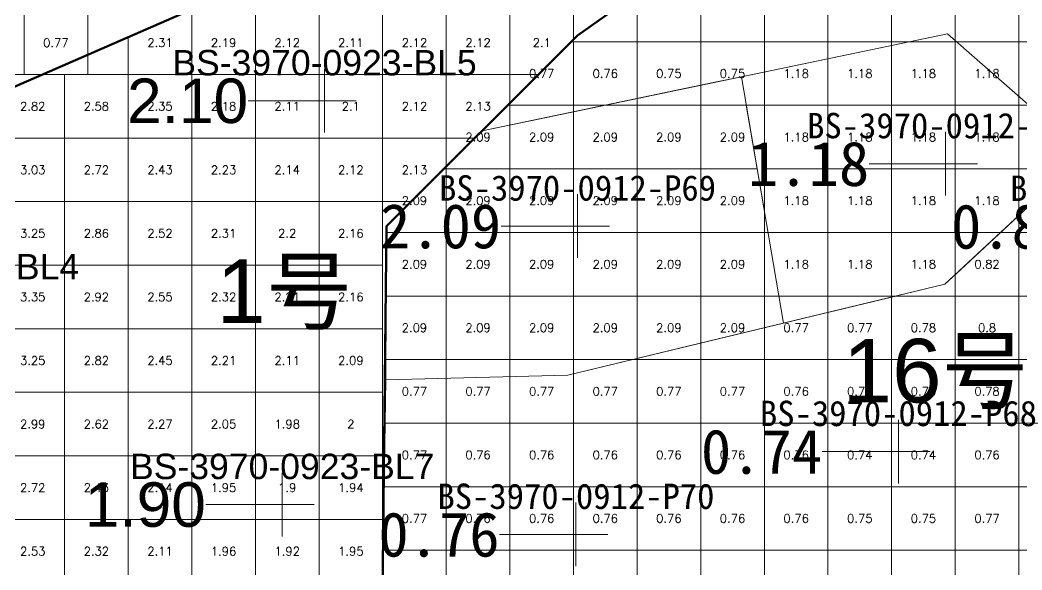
# Model space of a CAD drawing. Header units: inches. Extents: x 469759 to 470079, y 4349683 to 4349873.
# Drawn here: x 469897.24 to 469912.99, y 4349715.65 to 4349724.3 of the extents above; entities that cross this region are included whole.
import ezdxf
from ezdxf.enums import TextEntityAlignment as Align

# ---------------------------------------------------------------- set-up
doc = ezdxf.new("R2010")
doc.units = ezdxf.units.IN
doc.header["$MEASUREMENT"] = 0
for name, color, linetype, lineweight in [('0.500-1.000', 7, 'Continuous', 0), ('1.000-1.500', 7, 'Continuous', 0), ('1.500-3.000', 7, 'Continuous', 0), ('孔口文字', 7, 'Continuous', 0), ('点', 7, 'Continuous', 0), ('爆区方格网', 7, 'Continuous', 0), ('线条', 7, 'Continuous', 0), ('钻孔', 7, 'Continuous', 0)]:
    doc.layers.add(name, color=color, linetype=linetype, lineweight=lineweight)
doc.styles.add('3dmine_textStyle_1', font='txt.shx', dxfattribs={"height": 1, "bigfont": 'gbcbig.shx'})
doc.styles.add('3dmine_textStyle_2', font='arial.ttf', dxfattribs={"height": 1})
doc.styles.add('3dmine_textStyle_3', font='SimSun.ttf', dxfattribs={"height": 1})

msp = doc.modelspace()

# ---------------------------------------------------------------- hatches: boundary and pattern name
at = {"layer": '钻孔', "linetype": 'Continuous', "lineweight": 0, "true_color": 0xff0000, "extrusion": (0, 1, 0)}
for points in [[(-469903.026, 3959.757), (-469902.026, 3959.757), (-469902.026, 3972.757), (-469903.026, 3972.757)], [(-469907.003, 3960.073), (-469906.003, 3960.073), (-469906.003, 3972.073), (-469907.003, 3972.073)], [(-469902.361, 3959.568), (-469901.361, 3959.568), (-469901.361, 3964.568), (-469902.361, 3964.568)]]:
    msp.add_hatch(color=1, dxfattribs=at).paths.add_polyline_path(points, flags=0)
at = {"layer": '钻孔', "linetype": 'Continuous', "lineweight": 0, "true_color": 0x0000ff, "extrusion": (0, 1, 0)}
msp.add_hatch(color=5, dxfattribs=at).paths.add_polyline_path([(-469912.788, 3959.891), (-469911.788, 3959.891), (-469911.788, 3971.891), (-469912.788, 3971.891)], flags=0)
at = {"layer": '钻孔', "linetype": 'Continuous', "lineweight": 0, "true_color": 0x00ffff, "extrusion": (0, 1, 0)}
for points in [[(-469912.047, 3959.661), (-469911.047, 3959.661), (-469911.047, 3971.661), (-469912.047, 3971.661)], [(-469906.978, 3959.92), (-469905.978, 3959.92), (-469905.978, 3971.92), (-469906.978, 3971.92)]]:
    msp.add_hatch(color=4, dxfattribs=at).paths.add_polyline_path(points, flags=0)

# ---------------------------------------------------------------- linework, layer by layer
at = {"color": 5, "linetype": 'Continuous', "lineweight": 53, "elevation": 3966.246}
msp.add_lwpolyline([(469885.99, 4349718.382), (469904.397, 4349726.417), (469909.397, 4349735.816), (469909.188, 4349739.123), (469914.34, 4349740.643), (469918.257, 4349743.131), (469920.63, 4349744.542), (469923.896, 4349747.734), (469922.899, 4349749.619), (469920.438, 4349749.783), (469917.807, 4349751.337), (469919.44, 4349752.801), (469921.036, 4349753.929), (469923.781, 4349756.345), (469921.953, 4349757.713), (469919.744, 4349758.835), (469918.082, 4349760.773)], dxfattribs=at)
at = {"color": 1, "linetype": 'Continuous', "lineweight": 50, "true_color": 0xff0000, "elevation": 3966.246}
for points in [[(469874.939, 4349716.168), (469879.423, 4349718.362), (469885.99, 4349718.382), (469904.397, 4349726.417), (469909.397, 4349735.816), (469909.188, 4349739.123), (469914.34, 4349740.643), (469920.63, 4349744.542), (469923.896, 4349747.734), (469922.899, 4349749.619), (469922.899, 4349749.619)], [(469922.899, 4349749.619), (469930.619, 4349747.744), (469927.588, 4349745.496), (469927.738, 4349741.214), (469925.874, 4349738.479), (469920.687, 4349738.561), (469917.687, 4349735.561), (469916.154, 4349733.088), (469914.024, 4349730.958), (469913.154, 4349730.088), (469912.939, 4349729.926), (469911.939, 4349729.173), (469911.152, 4349728.58), (469909.939, 4349727.367), (469908.939, 4349726.367), (469908.152, 4349725.58), (469906.003, 4349724.058), (469905.903, 4349723.958), (469904.939, 4349722.994), (469903.939, 4349721.994), (469903.003, 4349721.058), (469902.938, 4349715.24)]]:
    msp.add_lwpolyline(points, dxfattribs=at)
at = {"color": 1, "linetype": 'Continuous', "lineweight": 0, "true_color": 0xff0000, "elevation": 3966.246}
msp.add_lwpolyline([(469885.99, 4349718.382), (469888.312, 4349716.306), (469890.871, 4349713.513), (469896.539, 4349714.503), (469901.17, 4349715.312), (469902.939, 4349715.24), (469903.003, 4349721.058), (469906.003, 4349724.058), (469907.078, 4349724.819), (469908.152, 4349725.58), (469910.234, 4349727.662), (469911.152, 4349728.58), (469912.939, 4349729.926), (469913.154, 4349730.088), (469914.313, 4349731.247), (469909.397, 4349735.816), (469907.602, 4349732.442), (469904.397, 4349726.417), (469887.83, 4349719.185), (469885.99, 4349718.382), (469885.99, 4349718.382)], dxfattribs=at)
at = {"layer": '0.500-1.000', "color": 4, "linetype": 'Continuous', "lineweight": 0, "true_color": 0x00ffff}
msp.add_lwpolyline([(469902.938, 4349715.24), (469902.991, 4349718.641), (469905.85, 4349718.712), (469907.908, 4349719.21), (469911.776, 4349720.145), (469912.026, 4349720.376), (469913.975, 4349722.189), (469912.874, 4349723.155), (469911.818, 4349724.082), (469905.264, 4349722.716), (469904.503, 4349722.558), (469904.876, 4349722.931), (469906.003, 4349724.058), (469908.152, 4349725.58), (469911.152, 4349728.58), (469912.241, 4349729.4), (469913.154, 4349730.088), (469916.154, 4349733.088), (469916.815, 4349734.154), (469917.687, 4349735.561), (469920.687, 4349738.561), (469925.874, 4349738.479)], dxfattribs=at)
at = {"layer": '1.000-1.500', "color": 1, "linetype": 'Continuous', "lineweight": 0, "true_color": 0xff0000}
msp.add_lwpolyline([(469913.975, 4349722.189), (469911.776, 4349720.145), (469909.238, 4349719.531), (469908.58, 4349723.407), (469911.818, 4349724.082), (469913.975, 4349722.189)], dxfattribs=at)
at = {"layer": '1.500-3.000', "color": 1, "linetype": 'Continuous', "lineweight": 0, "true_color": 0xff0000}
msp.add_lwpolyline([(469909.238, 4349719.531), (469905.85, 4349718.712), (469902.991, 4349718.641), (469903.003, 4349721.058), (469904.503, 4349722.558), (469908.161, 4349723.32), (469908.58, 4349723.407), (469909.238, 4349719.531)], dxfattribs=at)
at = {"layer": '点', "color": 138, "linetype": 'Continuous', "lineweight": 0, "true_color": 0x004c4c}
for points, elevation in [([(469902.026, 4349722.529), (469902.026, 4349723.529)], 3972.757), ([(469902.526, 4349723.029), (469901.526, 4349723.029)], 3972.757), ([(469911.788, 4349721.539), (469911.788, 4349722.539)], 3971.891), ([(469912.288, 4349722.039), (469911.288, 4349722.039)], 3971.891), ([(469906.003, 4349720.558), (469906.003, 4349721.558)], 3972.073), ([(469906.503, 4349721.058), (469905.503, 4349721.058)], 3972.073), ([(469911.047, 4349717.011), (469911.047, 4349718.011)], 3971.661), ([(469911.547, 4349717.511), (469910.547, 4349717.511)], 3971.661), ([(469901.361, 4349716.177), (469901.361, 4349717.177)], 3964.568), ([(469905.978, 4349715.708), (469905.978, 4349716.708)], 3971.92), ([(469901.861, 4349716.677), (469900.861, 4349716.677)], 3964.568), ([(469906.478, 4349716.208), (469905.478, 4349716.208)], 3971.92)]:
    msp.add_lwpolyline(points, dxfattribs=dict(at, elevation=elevation))
at = {"layer": '爆区方格网', "color": 4, "linetype": 'Continuous', "lineweight": 0, "true_color": 0x00ffff}
for points, elevation in [([(469907.939, 4349723.958), (469906.939, 4349723.958), (469906.939, 4349724.721), (469907.274, 4349724.958), (469907.939, 4349724.958), (469907.939, 4349723.958)], 3972.002), ([(469908.939, 4349723.958), (469907.939, 4349723.958), (469907.939, 4349724.958), (469908.939, 4349724.958), (469908.939, 4349723.958)], 3972.002), ([(469909.939, 4349723.958), (469908.939, 4349723.958), (469908.939, 4349724.958), (469909.939, 4349724.958), (469909.939, 4349723.958)], 3972.002), ([(469910.939, 4349723.958), (469909.939, 4349723.958), (469909.939, 4349724.958), (469910.939, 4349724.958), (469910.939, 4349723.958)], 3972.002), ([(469911.939, 4349723.958), (469910.939, 4349723.958), (469910.939, 4349724.958), (469911.939, 4349724.958), (469911.939, 4349723.958)], 3972.002), ([(469912.939, 4349723.958), (469911.939, 4349723.958), (469911.939, 4349724.958), (469912.939, 4349724.958), (469912.939, 4349723.958)], 3972.002), ([(469913.939, 4349723.958), (469912.939, 4349723.958), (469912.939, 4349724.958), (469913.939, 4349724.958), (469913.939, 4349723.958)], 3972.002), ([(469897.304, 4349723.442), (469896.304, 4349723.442), (469896.304, 4349724.442), (469897.304, 4349724.442), (469897.304, 4349723.442)], 3972.193), ([(469898.304, 4349723.442), (469897.304, 4349723.442), (469897.304, 4349724.442), (469898.304, 4349724.442), (469898.304, 4349723.442)], 3972.193), ([(469905.939, 4349722.958), (469904.939, 4349722.958), (469904.939, 4349722.994), (469905.903, 4349723.958), (469905.939, 4349723.958), (469905.939, 4349722.958)], 3972.002), ([(469906.939, 4349722.958), (469905.939, 4349722.958), (469905.939, 4349723.958), (469906.939, 4349723.958), (469906.939, 4349722.958)], 3972.002), ([(469907.939, 4349722.958), (469906.939, 4349722.958), (469906.939, 4349723.958), (469907.939, 4349723.958), (469907.939, 4349722.958)], 3972.002), ([(469908.939, 4349722.958), (469907.939, 4349722.958), (469907.939, 4349723.958), (469908.939, 4349723.958), (469908.939, 4349722.958)], 3972.002), ([(469913.939, 4349722.958), (469912.939, 4349722.958), (469912.939, 4349723.958), (469913.939, 4349723.958), (469913.939, 4349722.958)], 3972.002), ([(469913.939, 4349720.958), (469912.939, 4349720.958), (469912.939, 4349721.958), (469913.939, 4349721.958), (469913.939, 4349720.958)], 3972.002), ([(469912.939, 4349719.958), (469911.939, 4349719.958), (469911.939, 4349720.958), (469912.939, 4349720.958), (469912.939, 4349719.958)], 3972.002), ([(469913.939, 4349719.958), (469912.939, 4349719.958), (469912.939, 4349720.958), (469913.939, 4349720.958), (469913.939, 4349719.958)], 3972.002), ([(469909.939, 4349718.958), (469908.939, 4349718.958), (469908.939, 4349719.958), (469909.939, 4349719.958), (469909.939, 4349718.958)], 3972.002), ([(469910.939, 4349719.942), (469909.939, 4349719.7), (469909.939, 4349719.958), (469910.939, 4349719.958), (469910.939, 4349719.942)], 3972.002), ([(469910.939, 4349718.958), (469909.939, 4349718.958), (469909.939, 4349719.7), (469910.939, 4349719.942), (469910.939, 4349718.958)], 3972.002), ([(469910.939, 4349719.942), (469910.939, 4349719.958), (469911.005, 4349719.958), (469910.939, 4349719.942)], 3972.002), ([(469911.939, 4349718.958), (469910.939, 4349718.958), (469910.939, 4349719.942), (469911.005, 4349719.958), (469911.939, 4349719.958), (469911.939, 4349718.958)], 3972.002), ([(469912.939, 4349718.958), (469911.939, 4349718.958), (469911.939, 4349719.958), (469912.939, 4349719.958), (469912.939, 4349718.958)], 3972.002), ([(469913.939, 4349718.958), (469912.939, 4349718.958), (469912.939, 4349719.958), (469913.939, 4349719.958), (469913.939, 4349718.958)], 3972.002), ([(469903.939, 4349717.958), (469902.98, 4349717.958), (469902.991, 4349718.641), (469902.991, 4349718.641), (469902.992, 4349718.958), (469903.939, 4349718.958), (469903.939, 4349717.958)], 3972.002), ([(469904.939, 4349717.958), (469903.939, 4349717.958), (469903.939, 4349718.958), (469904.939, 4349718.958), (469904.939, 4349717.958)], 3972.002), ([(469905.939, 4349717.958), (469904.939, 4349717.958), (469904.939, 4349718.958), (469905.939, 4349718.958), (469905.939, 4349717.958)], 3972.002), ([(469906.939, 4349717.958), (469905.939, 4349717.958), (469905.939, 4349718.958), (469906.939, 4349718.958), (469906.939, 4349717.958)], 3972.002), ([(469907.939, 4349717.958), (469906.939, 4349717.958), (469906.939, 4349718.958), (469907.939, 4349718.958), (469907.939, 4349717.958)], 3972.002), ([(469908.939, 4349717.958), (469907.939, 4349717.958), (469907.939, 4349718.958), (469908.939, 4349718.958), (469908.939, 4349717.958)], 3972.002), ([(469909.939, 4349717.958), (469908.939, 4349717.958), (469908.939, 4349718.958), (469909.939, 4349718.958), (469909.939, 4349717.958)], 3972.002), ([(469910.939, 4349717.958), (469909.939, 4349717.958), (469909.939, 4349718.958), (469910.939, 4349718.958), (469910.939, 4349717.958)], 3972.002), ([(469911.939, 4349717.958), (469910.939, 4349717.958), (469910.939, 4349718.958), (469911.939, 4349718.958), (469911.939, 4349717.958)], 3972.002), ([(469912.939, 4349717.958), (469911.939, 4349717.958), (469911.939, 4349718.958), (469912.939, 4349718.958), (469912.939, 4349717.958)], 3972.002), ([(469913.939, 4349717.958), (469912.939, 4349717.958), (469912.939, 4349718.958), (469913.939, 4349718.958), (469913.939, 4349717.958)], 3972.002), ([(469903.939, 4349716.958), (469902.964, 4349716.958), (469902.98, 4349717.958), (469903.939, 4349717.958), (469903.939, 4349716.958)], 3972.002), ([(469904.939, 4349716.958), (469903.939, 4349716.958), (469903.939, 4349717.958), (469904.939, 4349717.958), (469904.939, 4349716.958)], 3972.002), ([(469905.939, 4349716.958), (469904.939, 4349716.958), (469904.939, 4349717.958), (469905.939, 4349717.958), (469905.939, 4349716.958)], 3972.002), ([(469906.939, 4349716.958), (469905.939, 4349716.958), (469905.939, 4349717.958), (469906.939, 4349717.958), (469906.939, 4349716.958)], 3972.002), ([(469907.939, 4349716.958), (469906.939, 4349716.958), (469906.939, 4349717.958), (469907.939, 4349717.958), (469907.939, 4349716.958)], 3972.002), ([(469908.939, 4349716.958), (469907.939, 4349716.958), (469907.939, 4349717.958), (469908.939, 4349717.958), (469908.939, 4349716.958)], 3972.002), ([(469909.939, 4349716.958), (469908.939, 4349716.958), (469908.939, 4349717.958), (469909.939, 4349717.958), (469909.939, 4349716.958)], 3972.002), ([(469910.939, 4349716.958), (469909.939, 4349716.958), (469909.939, 4349717.958), (469910.939, 4349717.958), (469910.939, 4349716.958)], 3972.002), ([(469911.939, 4349716.958), (469910.939, 4349716.958), (469910.939, 4349717.958), (469911.939, 4349717.958), (469911.939, 4349716.958)], 3972.002), ([(469912.939, 4349716.958), (469911.939, 4349716.958), (469911.939, 4349717.958), (469912.939, 4349717.958), (469912.939, 4349716.958)], 3972.002), ([(469913.939, 4349716.958), (469912.939, 4349716.958), (469912.939, 4349717.958), (469913.939, 4349717.958), (469913.939, 4349716.958)], 3972.002), ([(469903.939, 4349715.958), (469902.949, 4349715.958), (469902.964, 4349716.958), (469903.939, 4349716.958), (469903.939, 4349715.958)], 3972.002), ([(469904.939, 4349715.958), (469903.939, 4349715.958), (469903.939, 4349716.958), (469904.939, 4349716.958), (469904.939, 4349715.958)], 3972.002), ([(469905.939, 4349715.958), (469904.939, 4349715.958), (469904.939, 4349716.958), (469905.939, 4349716.958), (469905.939, 4349715.958)], 3972.002), ([(469906.939, 4349715.958), (469905.939, 4349715.958), (469905.939, 4349716.958), (469906.939, 4349716.958), (469906.939, 4349715.958)], 3972.002), ([(469907.939, 4349715.958), (469906.939, 4349715.958), (469906.939, 4349716.958), (469907.939, 4349716.958), (469907.939, 4349715.958)], 3972.002), ([(469908.939, 4349715.958), (469907.939, 4349715.958), (469907.939, 4349716.958), (469908.939, 4349716.958), (469908.939, 4349715.958)], 3972.002), ([(469909.939, 4349715.958), (469908.939, 4349715.958), (469908.939, 4349716.958), (469909.939, 4349716.958), (469909.939, 4349715.958)], 3972.002), ([(469910.939, 4349715.958), (469909.939, 4349715.958), (469909.939, 4349716.958), (469910.939, 4349716.958), (469910.939, 4349715.958)], 3972.002), ([(469911.939, 4349715.958), (469910.939, 4349715.958), (469910.939, 4349716.958), (469911.939, 4349716.958), (469911.939, 4349715.958)], 3972.002), ([(469912.939, 4349715.958), (469911.939, 4349715.958), (469911.939, 4349716.958), (469912.939, 4349716.958), (469912.939, 4349715.958)], 3972.002), ([(469913.939, 4349715.958), (469912.939, 4349715.958), (469912.939, 4349716.958), (469913.939, 4349716.958), (469913.939, 4349715.958)], 3972.002), ([(469903.939, 4349715.207), (469902.939, 4349715.24), (469902.939, 4349715.304), (469902.949, 4349715.958), (469903.939, 4349715.958), (469903.939, 4349715.207)], 3972.002), ([(469904.939, 4349715.173), (469903.939, 4349715.207), (469903.939, 4349715.958), (469904.939, 4349715.958), (469904.939, 4349715.173)], 3972.002), ([(469905.939, 4349715.14), (469904.939, 4349715.173), (469904.939, 4349715.958), (469905.939, 4349715.958), (469905.939, 4349715.14)], 3972.002), ([(469906.939, 4349715.11), (469906.576, 4349715.119), (469905.939, 4349715.14), (469905.939, 4349715.958), (469906.939, 4349715.958), (469906.939, 4349715.11)], 3972.002), ([(469907.939, 4349715.085), (469906.939, 4349715.11), (469906.939, 4349715.958), (469907.939, 4349715.958), (469907.939, 4349715.085)], 3972.002), ([(469908.939, 4349715.06), (469907.939, 4349715.085), (469907.939, 4349715.958), (469908.939, 4349715.958), (469908.939, 4349715.06)], 3972.002), ([(469909.939, 4349715.036), (469908.975, 4349715.06), (469908.939, 4349715.06), (469908.939, 4349715.958), (469909.939, 4349715.958), (469909.939, 4349715.036)], 3972.002), ([(469910.939, 4349715.016), (469910.341, 4349715.026), (469909.939, 4349715.036), (469909.939, 4349715.958), (469910.939, 4349715.958), (469910.939, 4349715.016)], 3972.002), ([(469911.939, 4349715.001), (469910.939, 4349715.016), (469910.939, 4349715.958), (469911.939, 4349715.958), (469911.939, 4349715.001)], 3972.002), ([(469912.939, 4349714.985), (469911.939, 4349715.001), (469911.939, 4349715.958), (469912.939, 4349715.958), (469912.939, 4349714.985)], 3972.002), ([(469913.939, 4349714.969), (469912.939, 4349714.985), (469912.939, 4349715.958), (469913.939, 4349715.958), (469913.939, 4349714.969)], 3972.002)]:
    msp.add_lwpolyline(points, dxfattribs=dict(at, elevation=elevation))
at = {"layer": '爆区方格网', "color": 1, "linetype": 'Continuous', "lineweight": 0, "true_color": 0xff0000}
for points, elevation in [([(469899.94, 4349723.443), (469898.94, 4349723.443), (469898.94, 4349724.035), (469899.875, 4349724.443), (469899.94, 4349724.443), (469899.94, 4349723.443)], 3964.568), ([(469900.94, 4349723.443), (469899.94, 4349723.443), (469899.94, 4349724.443), (469900.94, 4349724.443), (469900.94, 4349723.443)], 3964.568), ([(469901.94, 4349723.443), (469900.94, 4349723.443), (469900.94, 4349724.443), (469901.94, 4349724.443), (469901.94, 4349723.443)], 3964.568), ([(469902.94, 4349723.443), (469901.94, 4349723.443), (469901.94, 4349724.443), (469902.94, 4349724.443), (469902.94, 4349723.443)], 3964.568), ([(469903.94, 4349723.443), (469902.94, 4349723.443), (469902.94, 4349724.443), (469903.94, 4349724.443), (469903.94, 4349723.443)], 3964.568), ([(469904.94, 4349723.443), (469903.94, 4349723.443), (469903.94, 4349724.443), (469904.94, 4349724.443), (469904.94, 4349723.443)], 3964.568), ([(469905.94, 4349723.995), (469905.388, 4349723.443), (469904.94, 4349723.443), (469904.94, 4349724.443), (469905.94, 4349724.443), (469905.94, 4349723.995)], 3964.568), ([(469909.939, 4349722.958), (469908.939, 4349722.958), (469908.939, 4349723.958), (469909.939, 4349723.958), (469909.939, 4349722.958)], 3971.891), ([(469910.939, 4349722.958), (469909.939, 4349722.958), (469909.939, 4349723.958), (469910.939, 4349723.958), (469910.939, 4349722.958)], 3971.891), ([(469911.939, 4349722.958), (469910.939, 4349722.958), (469910.939, 4349723.958), (469911.939, 4349723.958), (469911.939, 4349722.958)], 3971.891), ([(469912.939, 4349722.958), (469911.939, 4349722.958), (469911.939, 4349723.958), (469912.939, 4349723.958), (469912.939, 4349722.958)], 3971.891), ([(469897.94, 4349722.443), (469896.94, 4349722.443), (469896.94, 4349723.162), (469897.585, 4349723.443), (469897.94, 4349723.443), (469897.94, 4349722.443)], 3964.568), ([(469898.94, 4349722.443), (469897.94, 4349722.443), (469897.94, 4349723.443), (469898.94, 4349723.443), (469898.94, 4349722.443)], 3964.568), ([(469899.94, 4349722.443), (469898.94, 4349722.443), (469898.94, 4349723.443), (469899.94, 4349723.443), (469899.94, 4349722.443)], 3964.568), ([(469900.94, 4349722.443), (469899.94, 4349722.443), (469899.94, 4349723.443), (469900.94, 4349723.443), (469900.94, 4349722.443)], 3964.568), ([(469901.94, 4349722.443), (469900.94, 4349722.443), (469900.94, 4349723.443), (469901.94, 4349723.443), (469901.94, 4349722.443)], 3964.568), ([(469902.94, 4349722.443), (469901.94, 4349722.443), (469901.94, 4349723.443), (469902.94, 4349723.443), (469902.94, 4349722.443)], 3964.568), ([(469903.94, 4349722.443), (469902.94, 4349722.443), (469902.94, 4349723.443), (469903.94, 4349723.443), (469903.94, 4349722.443)], 3964.568), ([(469904.94, 4349722.995), (469904.388, 4349722.443), (469903.94, 4349722.443), (469903.94, 4349723.443), (469904.94, 4349723.443), (469904.94, 4349722.995)], 3964.568), ([(469904.939, 4349721.958), (469903.939, 4349721.958), (469903.939, 4349721.994), (469904.503, 4349722.558), (469904.876, 4349722.931), (469904.903, 4349722.958), (469904.939, 4349722.958), (469904.939, 4349721.958)], 3972.073), ([(469905.939, 4349721.958), (469904.939, 4349721.958), (469904.939, 4349722.958), (469905.939, 4349722.958), (469905.939, 4349721.958)], 3972.073), ([(469906.939, 4349721.958), (469905.939, 4349721.958), (469905.939, 4349722.958), (469906.939, 4349722.958), (469906.939, 4349721.958)], 3972.073), ([(469907.939, 4349721.958), (469906.939, 4349721.958), (469906.939, 4349722.958), (469907.939, 4349722.958), (469907.939, 4349721.958)], 3972.073), ([(469908.826, 4349721.958), (469907.939, 4349721.958), (469907.939, 4349722.958), (469908.656, 4349722.958), (469908.826, 4349721.958)], 3972.073), ([(469909.939, 4349721.958), (469908.939, 4349721.958), (469908.939, 4349722.958), (469909.939, 4349722.958), (469909.939, 4349721.958)], 3971.891), ([(469910.939, 4349721.958), (469909.939, 4349721.958), (469909.939, 4349722.958), (469910.939, 4349722.958), (469910.939, 4349721.958)], 3971.891), ([(469911.939, 4349721.958), (469910.939, 4349721.958), (469910.939, 4349722.958), (469911.939, 4349722.958), (469911.939, 4349721.958)], 3971.891), ([(469912.939, 4349721.958), (469911.939, 4349721.958), (469911.939, 4349722.958), (469912.939, 4349722.958), (469912.939, 4349721.958)], 3971.891), ([(469897.94, 4349721.443), (469896.94, 4349721.443), (469896.94, 4349722.443), (469897.94, 4349722.443), (469897.94, 4349721.443)], 3964.568), ([(469898.94, 4349721.443), (469897.94, 4349721.443), (469897.94, 4349722.443), (469898.94, 4349722.443), (469898.94, 4349721.443)], 3964.568), ([(469899.94, 4349721.443), (469898.94, 4349721.443), (469898.94, 4349722.443), (469899.94, 4349722.443), (469899.94, 4349721.443)], 3964.568), ([(469900.94, 4349721.443), (469899.94, 4349721.443), (469899.94, 4349722.443), (469900.94, 4349722.443), (469900.94, 4349721.443)], 3964.568), ([(469901.94, 4349721.443), (469900.94, 4349721.443), (469900.94, 4349722.443), (469901.94, 4349722.443), (469901.94, 4349721.443)], 3964.568), ([(469902.94, 4349721.443), (469901.94, 4349721.443), (469901.94, 4349722.443), (469902.94, 4349722.443), (469902.94, 4349721.443)], 3964.568), ([(469903.94, 4349721.995), (469903.388, 4349721.443), (469902.94, 4349721.443), (469902.94, 4349722.443), (469903.94, 4349722.443), (469903.94, 4349721.995)], 3964.568), ([(469903.939, 4349720.958), (469903.002, 4349720.958), (469903.003, 4349721.058), (469903.903, 4349721.958), (469903.939, 4349721.958), (469903.939, 4349720.958)], 3972.073), ([(469904.939, 4349720.958), (469903.939, 4349720.958), (469903.939, 4349721.958), (469904.939, 4349721.958), (469904.939, 4349720.958)], 3972.073), ([(469905.939, 4349720.958), (469904.939, 4349720.958), (469904.939, 4349721.958), (469905.939, 4349721.958), (469905.939, 4349720.958)], 3972.073), ([(469906.939, 4349720.958), (469905.939, 4349720.958), (469905.939, 4349721.958), (469906.939, 4349721.958), (469906.939, 4349720.958)], 3972.073), ([(469907.939, 4349720.958), (469906.939, 4349720.958), (469906.939, 4349721.958), (469907.939, 4349721.958), (469907.939, 4349720.958)], 3972.073), ([(469908.939, 4349721.293), (469908.939, 4349720.958), (469907.939, 4349720.958), (469907.939, 4349721.958), (469908.826, 4349721.958), (469908.939, 4349721.293)], 3972.073), ([(469909.939, 4349720.958), (469908.939, 4349720.958), (469908.939, 4349721.958), (469909.939, 4349721.958), (469909.939, 4349720.958)], 3971.891), ([(469910.939, 4349720.958), (469909.939, 4349720.958), (469909.939, 4349721.958), (469910.939, 4349721.958), (469910.939, 4349720.958)], 3971.891), ([(469911.939, 4349720.958), (469910.939, 4349720.958), (469910.939, 4349721.958), (469911.939, 4349721.958), (469911.939, 4349720.958)], 3971.891), ([(469912.939, 4349720.958), (469911.939, 4349720.958), (469911.939, 4349721.958), (469912.939, 4349721.958), (469912.939, 4349720.958)], 3971.891), ([(469897.94, 4349720.443), (469896.94, 4349720.443), (469896.94, 4349721.443), (469897.94, 4349721.443), (469897.94, 4349720.443)], 3964.568), ([(469898.94, 4349720.443), (469897.94, 4349720.443), (469897.94, 4349721.443), (469898.94, 4349721.443), (469898.94, 4349720.443)], 3964.568), ([(469899.94, 4349720.443), (469898.94, 4349720.443), (469898.94, 4349721.443), (469899.94, 4349721.443), (469899.94, 4349720.443)], 3964.568), ([(469900.94, 4349720.443), (469899.94, 4349720.443), (469899.94, 4349721.443), (469900.94, 4349721.443), (469900.94, 4349720.443)], 3964.568), ([(469901.94, 4349720.443), (469900.94, 4349720.443), (469900.94, 4349721.443), (469901.94, 4349721.443), (469901.94, 4349720.443)], 3964.568), ([(469902.94, 4349720.443), (469901.94, 4349720.443), (469901.94, 4349721.443), (469902.94, 4349721.443), (469902.94, 4349720.443)], 3964.568), ([(469903.939, 4349719.958), (469902.997, 4349719.958), (469903.002, 4349720.958), (469903.939, 4349720.958), (469903.939, 4349719.958)], 3972.073), ([(469904.939, 4349719.958), (469903.939, 4349719.958), (469903.939, 4349720.958), (469904.939, 4349720.958), (469904.939, 4349719.958)], 3972.073), ([(469905.939, 4349719.958), (469904.939, 4349719.958), (469904.939, 4349720.958), (469905.939, 4349720.958), (469905.939, 4349719.958)], 3972.073), ([(469906.939, 4349719.958), (469905.939, 4349719.958), (469905.939, 4349720.958), (469906.939, 4349720.958), (469906.939, 4349719.958)], 3972.073), ([(469907.939, 4349719.958), (469906.939, 4349719.958), (469906.939, 4349720.958), (469907.939, 4349720.958), (469907.939, 4349719.958)], 3972.073), ([(469908.939, 4349719.958), (469907.939, 4349719.958), (469907.939, 4349720.958), (469908.939, 4349720.958), (469908.939, 4349719.958)], 3972.073), ([(469909.939, 4349719.958), (469908.939, 4349719.958), (469908.939, 4349720.958), (469909.939, 4349720.958), (469909.939, 4349719.958)], 3971.891), ([(469910.939, 4349719.958), (469909.939, 4349719.958), (469909.939, 4349720.958), (469910.939, 4349720.958), (469910.939, 4349719.958)], 3971.891), ([(469911.939, 4349719.958), (469910.939, 4349719.958), (469910.939, 4349720.958), (469911.939, 4349720.958), (469911.939, 4349719.958)], 3971.891), ([(469897.94, 4349719.443), (469896.94, 4349719.443), (469896.94, 4349720.443), (469897.94, 4349720.443), (469897.94, 4349719.443)], 3964.568), ([(469898.94, 4349719.443), (469897.94, 4349719.443), (469897.94, 4349720.443), (469898.94, 4349720.443), (469898.94, 4349719.443)], 3964.568), ([(469899.94, 4349719.443), (469898.94, 4349719.443), (469898.94, 4349720.443), (469899.94, 4349720.443), (469899.94, 4349719.443)], 3964.568), ([(469900.94, 4349719.443), (469899.94, 4349719.443), (469899.94, 4349720.443), (469900.94, 4349720.443), (469900.94, 4349719.443)], 3964.568), ([(469901.94, 4349719.443), (469900.94, 4349719.443), (469900.94, 4349720.443), (469901.94, 4349720.443), (469901.94, 4349719.443)], 3964.568), ([(469902.94, 4349719.443), (469901.94, 4349719.443), (469901.94, 4349720.443), (469902.94, 4349720.443), (469902.94, 4349719.443)], 3964.568), ([(469903.939, 4349718.958), (469902.992, 4349718.958), (469902.997, 4349719.958), (469903.939, 4349719.958), (469903.939, 4349718.958)], 3972.073), ([(469904.939, 4349718.958), (469903.939, 4349718.958), (469903.939, 4349719.958), (469904.939, 4349719.958), (469904.939, 4349718.958)], 3972.073), ([(469905.939, 4349718.958), (469904.939, 4349718.958), (469904.939, 4349719.958), (469905.939, 4349719.958), (469905.939, 4349718.958)], 3972.073), ([(469906.939, 4349718.958), (469905.939, 4349718.958), (469905.939, 4349719.958), (469906.939, 4349719.958), (469906.939, 4349718.958)], 3972.073), ([(469907.939, 4349718.958), (469906.939, 4349718.958), (469906.939, 4349719.958), (469907.939, 4349719.958), (469907.939, 4349718.958)], 3972.073), ([(469908.939, 4349718.958), (469907.939, 4349718.958), (469907.939, 4349719.958), (469908.939, 4349719.958), (469908.939, 4349718.958)], 3972.073), ([(469897.94, 4349718.443), (469896.94, 4349718.443), (469896.94, 4349719.443), (469897.94, 4349719.443), (469897.94, 4349718.443)], 3964.568), ([(469898.94, 4349718.443), (469897.94, 4349718.443), (469897.94, 4349719.443), (469898.94, 4349719.443), (469898.94, 4349718.443)], 3964.568), ([(469899.94, 4349718.443), (469898.94, 4349718.443), (469898.94, 4349719.443), (469899.94, 4349719.443), (469899.94, 4349718.443)], 3964.568), ([(469900.94, 4349718.443), (469899.94, 4349718.443), (469899.94, 4349719.443), (469900.94, 4349719.443), (469900.94, 4349718.443)], 3964.568), ([(469901.94, 4349718.443), (469900.94, 4349718.443), (469900.94, 4349719.443), (469901.94, 4349719.443), (469901.94, 4349718.443)], 3964.568), ([(469902.94, 4349718.443), (469901.94, 4349718.443), (469901.94, 4349719.443), (469902.94, 4349719.443), (469902.94, 4349718.443)], 3964.568), ([(469897.94, 4349717.443), (469896.94, 4349717.443), (469896.94, 4349718.443), (469897.94, 4349718.443), (469897.94, 4349717.443)], 3964.568), ([(469898.94, 4349717.443), (469897.94, 4349717.443), (469897.94, 4349718.443), (469898.94, 4349718.443), (469898.94, 4349717.443)], 3964.568), ([(469899.94, 4349717.443), (469898.94, 4349717.443), (469898.94, 4349718.443), (469899.94, 4349718.443), (469899.94, 4349717.443)], 3964.568), ([(469900.94, 4349717.443), (469899.94, 4349717.443), (469899.94, 4349718.443), (469900.94, 4349718.443), (469900.94, 4349717.443)], 3964.568), ([(469901.94, 4349717.443), (469900.94, 4349717.443), (469900.94, 4349718.443), (469901.94, 4349718.443), (469901.94, 4349717.443)], 3964.568), ([(469902.94, 4349717.443), (469901.94, 4349717.443), (469901.94, 4349718.443), (469902.94, 4349718.443), (469902.94, 4349717.443)], 3964.568), ([(469897.94, 4349716.443), (469896.94, 4349716.443), (469896.94, 4349717.443), (469897.94, 4349717.443), (469897.94, 4349716.443)], 3964.568), ([(469898.94, 4349716.443), (469897.94, 4349716.443), (469897.94, 4349717.443), (469898.94, 4349717.443), (469898.94, 4349716.443)], 3964.568), ([(469899.94, 4349716.443), (469898.94, 4349716.443), (469898.94, 4349717.443), (469899.94, 4349717.443), (469899.94, 4349716.443)], 3964.568), ([(469900.94, 4349716.443), (469899.94, 4349716.443), (469899.94, 4349717.443), (469900.94, 4349717.443), (469900.94, 4349716.443)], 3964.568), ([(469901.94, 4349716.443), (469900.94, 4349716.443), (469900.94, 4349717.443), (469901.94, 4349717.443), (469901.94, 4349716.443)], 3964.568), ([(469902.94, 4349716.443), (469901.94, 4349716.443), (469901.94, 4349717.443), (469902.94, 4349717.443), (469902.94, 4349716.443)], 3964.568), ([(469897.94, 4349715.443), (469896.94, 4349715.443), (469896.94, 4349716.443), (469897.94, 4349716.443), (469897.94, 4349715.443)], 3964.568), ([(469898.94, 4349715.443), (469897.94, 4349715.443), (469897.94, 4349716.443), (469898.94, 4349716.443), (469898.94, 4349715.443)], 3964.568), ([(469899.94, 4349715.443), (469898.94, 4349715.443), (469898.94, 4349716.443), (469899.94, 4349716.443), (469899.94, 4349715.443)], 3964.568), ([(469900.94, 4349715.443), (469899.94, 4349715.443), (469899.94, 4349716.443), (469900.94, 4349716.443), (469900.94, 4349715.443)], 3964.568), ([(469901.94, 4349715.443), (469900.94, 4349715.443), (469900.94, 4349716.443), (469901.94, 4349716.443), (469901.94, 4349715.443)], 3964.568), ([(469902.94, 4349715.443), (469901.94, 4349715.443), (469901.94, 4349716.443), (469902.94, 4349716.443), (469902.94, 4349715.443)], 3964.568)]:
    msp.add_lwpolyline(points, dxfattribs=dict(at, elevation=elevation))
at = {"layer": '爆区方格网', "color": 5, "linetype": 'Continuous', "lineweight": 0, "true_color": 0x0000ff, "elevation": 3971.891}
msp.add_lwpolyline([(469913.939, 4349721.958), (469912.939, 4349721.958), (469912.939, 4349722.958), (469913.939, 4349722.958), (469913.939, 4349721.958)], dxfattribs=at)
at = {"layer": '线条', "color": 138, "linetype": 'Continuous', "lineweight": 0, "true_color": 0x004c4c}
for points, elevation in [([(469902.026, 4349723.029), (469902.026, 4349723.029), (469902.026, 4349723.029)], 3972.757), ([(469911.788, 4349722.039), (469911.788, 4349722.039), (469911.788, 4349722.039)], 3971.891), ([(469906.003, 4349721.058), (469906.003, 4349721.058), (469906.003, 4349721.058)], 3972.073), ([(469911.047, 4349717.511), (469911.047, 4349717.511), (469911.047, 4349717.511)], 3971.661), ([(469901.361, 4349716.677), (469901.361, 4349716.677), (469901.361, 4349716.677)], 3964.568), ([(469905.978, 4349716.208), (469905.978, 4349716.208), (469905.978, 4349716.208)], 3971.92)]:
    msp.add_lwpolyline(points, dxfattribs=dict(at, elevation=elevation))
at = {"layer": '钻孔', "color": 1, "linetype": 'Continuous', "lineweight": 0, "true_color": 0xff0000}
for points, elevation in [([(469902.026, 4349723.029), (469900.826, 4349723.029)], 3972.757), ([(469902.026, 4349723.029), (469900.826, 4349723.029)], 3959.757), ([(469906.003, 4349721.058), (469904.803, 4349721.058)], 3972.073), ([(469906.003, 4349721.058), (469904.803, 4349721.058)], 3960.073), ([(469901.361, 4349716.677), (469900.161, 4349716.677)], 3964.568), ([(469901.361, 4349716.677), (469900.161, 4349716.677)], 3959.568)]:
    msp.add_lwpolyline(points, dxfattribs=dict(at, elevation=elevation))
at = {"layer": '钻孔', "color": 5, "linetype": 'Continuous', "lineweight": 0, "true_color": 0x0000ff}
for elevation in [3971.891, 3959.891]:
    msp.add_lwpolyline([(469911.788, 4349722.039), (469910.588, 4349722.039)], dxfattribs=dict(at, elevation=elevation))
at = {"layer": '钻孔', "color": 4, "linetype": 'Continuous', "lineweight": 0, "true_color": 0x00ffff}
for points, elevation in [([(469911.047, 4349717.511), (469909.847, 4349717.511)], 3971.661), ([(469911.047, 4349717.511), (469909.847, 4349717.511)], 3959.661), ([(469905.978, 4349716.208), (469904.778, 4349716.208)], 3971.92), ([(469905.978, 4349716.208), (469904.778, 4349716.208)], 3959.92)]:
    msp.add_lwpolyline(points, dxfattribs=dict(at, elevation=elevation))

# ---------------------------------------------------------------- texts
at = {"color": 4, "linetype": 'Continuous', "lineweight": 0, "true_color": 0x00ffff, "style": '3dmine_textStyle_1'}
for s, p in [('0.77', (469897.804, 4349723.942, 3972.193)), ('0.77', (469905.439, 4349723.458, 3972.002)), ('0.76', (469906.439, 4349723.458, 3972.002)), ('0.75', (469907.439, 4349723.458, 3972.002)), ('0.75', (469908.439, 4349723.458, 3972.002)), ('0.82', (469912.439, 4349720.458, 3972.002)), ('0.77', (469909.439, 4349719.458, 3972.002)), ('0.77', (469910.439, 4349719.458, 3972.002)), ('0.78', (469911.439, 4349719.458, 3972.002)), ('0.8', (469912.439, 4349719.458, 3972.002)), ('0.77', (469903.439, 4349718.458, 3972.002)), ('0.77', (469904.439, 4349718.458, 3972.002)), ('0.77', (469905.439, 4349718.458, 3972.002)), ('0.77', (469906.439, 4349718.458, 3972.002)), ('0.77', (469907.439, 4349718.458, 3972.002)), ('0.77', (469908.439, 4349718.458, 3972.002)), ('0.76', (469909.439, 4349718.458, 3972.002)), ('0.75', (469910.439, 4349718.458, 3972.002)), ('0.75', (469911.439, 4349718.458, 3972.002)), ('0.78', (469912.439, 4349718.458, 3972.002)), ('0.77', (469903.439, 4349717.458, 3972.002)), ('0.76', (469904.439, 4349717.458, 3972.002)), ('0.76', (469905.439, 4349717.458, 3972.002)), ('0.76', (469906.439, 4349717.458, 3972.002)), ('0.76', (469907.439, 4349717.458, 3972.002)), ('0.76', (469908.439, 4349717.458, 3972.002)), ('0.76', (469909.439, 4349717.458, 3972.002)), ('0.74', (469910.439, 4349717.458, 3972.002)), ('0.74', (469911.439, 4349717.458, 3972.002)), ('0.76', (469912.439, 4349717.458, 3972.002)), ('0.77', (469903.439, 4349716.458, 3972.002)), ('0.76', (469904.439, 4349716.458, 3972.002)), ('0.76', (469905.439, 4349716.458, 3972.002)), ('0.76', (469906.439, 4349716.458, 3972.002)), ('0.76', (469907.439, 4349716.458, 3972.002)), ('0.76', (469908.439, 4349716.458, 3972.002)), ('0.76', (469909.439, 4349716.458, 3972.002)), ('0.75', (469910.439, 4349716.458, 3972.002)), ('0.75', (469911.439, 4349716.458, 3972.002)), ('0.77', (469912.439, 4349716.458, 3972.002))]:
    msp.add_text(s, height=0.1333, dxfattribs=at).set_placement(p, align=Align.MIDDLE_CENTER)
at = {"color": 1, "linetype": 'Continuous', "lineweight": 0, "true_color": 0xff0000, "style": '3dmine_textStyle_1'}
for s, height, p in [('2.31', 0.1333, (469899.44, 4349723.943, 3964.568)), ('2.19', 0.1333, (469900.44, 4349723.943, 3964.568)), ('2.12', 0.1333, (469901.44, 4349723.943, 3964.568)), ('2.11', 0.1333, (469902.44, 4349723.943, 3964.568)), ('2.12', 0.1333, (469903.44, 4349723.943, 3964.568)), ('2.12', 0.1333, (469904.44, 4349723.943, 3964.568)), ('2.1', 0.1333, (469905.44, 4349723.943, 3964.568)), ('1.18', 0.1333, (469909.439, 4349723.458, 3971.891)), ('1.18', 0.1333, (469910.439, 4349723.458, 3971.891)), ('1.18', 0.1333, (469911.439, 4349723.458, 3971.891)), ('1.18', 0.1333, (469912.439, 4349723.458, 3971.891)), ('2.82', 0.1333, (469897.44, 4349722.943, 3964.568)), ('2.58', 0.1333, (469898.44, 4349722.943, 3964.568)), ('2.35', 0.1333, (469899.44, 4349722.943, 3964.568)), ('2.18', 0.1333, (469900.44, 4349722.943, 3964.568)), ('2.11', 0.1333, (469901.44, 4349722.943, 3964.568)), ('2.1', 0.1333, (469902.44, 4349722.943, 3964.568)), ('2.12', 0.1333, (469903.44, 4349722.943, 3964.568)), ('2.13', 0.1333, (469904.44, 4349722.943, 3964.568)), ('2.09', 0.1333, (469904.439, 4349722.458, 3972.073)), ('2.09', 0.1333, (469905.439, 4349722.458, 3972.073)), ('2.09', 0.1333, (469906.439, 4349722.458, 3972.073)), ('2.09', 0.1333, (469907.439, 4349722.458, 3972.073)), ('2.09', 0.1333, (469908.439, 4349722.458, 3972.073)), ('1.18', 0.1333, (469909.439, 4349722.458, 3971.891)), ('1.18', 0.1333, (469910.439, 4349722.458, 3971.891)), ('1.18', 0.1333, (469911.439, 4349722.458, 3971.891)), ('1.18', 0.1333, (469912.439, 4349722.458, 3971.891)), ('3.03', 0.1333, (469897.44, 4349721.943, 3964.568)), ('2.72', 0.1333, (469898.44, 4349721.943, 3964.568)), ('2.43', 0.1333, (469899.44, 4349721.943, 3964.568)), ('2.23', 0.1333, (469900.44, 4349721.943, 3964.568)), ('2.14', 0.1333, (469901.44, 4349721.943, 3964.568)), ('2.12', 0.1333, (469902.44, 4349721.943, 3964.568)), ('2.13', 0.1333, (469903.44, 4349721.943, 3964.568)), ('2.09', 0.1333, (469903.439, 4349721.458, 3972.073)), ('2.09', 0.1333, (469904.439, 4349721.458, 3972.073)), ('2.09', 0.1333, (469905.439, 4349721.458, 3972.073)), ('2.09', 0.1333, (469906.439, 4349721.458, 3972.073)), ('2.09', 0.1333, (469907.439, 4349721.458, 3972.073)), ('2.09', 0.1333, (469908.439, 4349721.458, 3972.073)), ('1.18', 0.1333, (469909.439, 4349721.458, 3971.891)), ('1.18', 0.1333, (469910.439, 4349721.458, 3971.891)), ('1.18', 0.1333, (469911.439, 4349721.458, 3971.891)), ('1.18', 0.1333, (469912.439, 4349721.458, 3971.891)), ('3.25', 0.1333, (469897.44, 4349720.943, 3964.568)), ('2.86', 0.1333, (469898.44, 4349720.943, 3964.568)), ('2.52', 0.1333, (469899.44, 4349720.943, 3964.568)), ('2.31', 0.1333, (469900.44, 4349720.943, 3964.568)), ('2.2', 0.1333, (469901.44, 4349720.943, 3964.568)), ('2.16', 0.1333, (469902.44, 4349720.943, 3964.568)), ('2.09', 0.1333, (469903.439, 4349720.458, 3972.073)), ('2.09', 0.1333, (469904.439, 4349720.458, 3972.073)), ('2.09', 0.1333, (469905.439, 4349720.458, 3972.073)), ('2.09', 0.1333, (469906.439, 4349720.458, 3972.073)), ('2.09', 0.1333, (469907.439, 4349720.458, 3972.073)), ('2.09', 0.1333, (469908.439, 4349720.458, 3972.073)), ('1.18', 0.1333, (469909.439, 4349720.458, 3971.891)), ('1.18', 0.1333, (469910.439, 4349720.458, 3971.891)), ('1.18', 0.1333, (469911.439, 4349720.458, 3971.891)), ('3.35', 0.1333, (469897.44, 4349719.943, 3964.568)), ('2.92', 0.1333, (469898.44, 4349719.943, 3964.568)), ('2.55', 0.1333, (469899.44, 4349719.943, 3964.568)), ('2.32', 0.1333, (469900.44, 4349719.943, 3964.568)), ('2.21', 0.1333, (469901.44, 4349719.943, 3964.568)), ('2.16', 0.1333, (469902.44, 4349719.943, 3964.568)), ('2.09', 0.1333, (469903.439, 4349719.458, 3972.073)), ('2.09', 0.1333, (469904.439, 4349719.458, 3972.073)), ('2.09', 0.1333, (469905.439, 4349719.458, 3972.073)), ('2.09', 0.1333, (469906.439, 4349719.458, 3972.073)), ('2.09', 0.1333, (469907.439, 4349719.458, 3972.073)), ('2.09', 0.1333, (469908.439, 4349719.458, 3972.073)), ('3.25', 0.1333, (469897.44, 4349718.943, 3964.568)), ('2.82', 0.1333, (469898.44, 4349718.943, 3964.568)), ('2.45', 0.1333, (469899.44, 4349718.943, 3964.568)), ('2.21', 0.1333, (469900.44, 4349718.943, 3964.568)), ('2.11', 0.1333, (469901.44, 4349718.943, 3964.568)), ('2.09', 0.1333, (469902.44, 4349718.943, 3964.568)), ('2.99', 0.1333, (469897.44, 4349717.943, 3964.568)), ('2.62', 0.1333, (469898.44, 4349717.943, 3964.568)), ('2.27', 0.1333, (469899.44, 4349717.943, 3964.568)), ('2.05', 0.1333, (469900.44, 4349717.943, 3964.568)), ('1.98', 0.1333, (469901.44, 4349717.943, 3964.568)), ('2', 0.133, (469902.44, 4349717.943, 3964.568)), ('2.72', 0.1333, (469897.44, 4349716.943, 3964.568)), ('2.43', 0.1333, (469898.44, 4349716.943, 3964.568)), ('2.14', 0.1333, (469899.44, 4349716.943, 3964.568)), ('1.95', 0.1333, (469900.44, 4349716.943, 3964.568)), ('1.9', 0.1333, (469901.44, 4349716.943, 3964.568)), ('1.94', 0.1333, (469902.44, 4349716.943, 3964.568)), ('2.53', 0.1333, (469897.44, 4349715.943, 3964.568)), ('2.32', 0.1333, (469898.44, 4349715.943, 3964.568)), ('2.11', 0.1333, (469899.44, 4349715.943, 3964.568)), ('1.96', 0.1333, (469900.44, 4349715.943, 3964.568)), ('1.92', 0.1333, (469901.44, 4349715.943, 3964.568)), ('1.95', 0.1333, (469902.44, 4349715.943, 3964.568))]:
    msp.add_text(s, height=height, dxfattribs=at).set_placement(p, align=Align.MIDDLE_CENTER)
at = {"color": 7, "linetype": 'Continuous', "lineweight": 0, "style": '3dmine_textStyle_2'}
for s, p in [('1号', (469900.327, 4349719.534, 1986.424)), ('16号', (469910.171, 4349718.284, 1985.963))]:
    msp.add_text(s, height=1, dxfattribs=at).set_placement(p)
at = {"layer": '孔口文字', "color": 138, "linetype": 'Continuous', "lineweight": 0, "true_color": 0x004c4c, "style": '3dmine_textStyle_3'}
for s, p in [('BS-3970-0912-P66', (469911.788, 4349722.439, 3971.891)), ('BS-3970-0912-P69', (469906.003, 4349721.458, 3972.073)), ('BS-3970-0912-P67', (469914.977, 4349721.453, 3971.966)), ('BS-3970-0912-P68', (469911.047, 4349717.911, 3971.661)), ('BS-3970-0912-P70', (469905.978, 4349716.608, 3971.92))]:
    msp.add_text(s, height=0.4, dxfattribs=at).set_placement(p, align=Align.CENTER)
at = {"layer": '钻孔', "color": 138, "linetype": 'Continuous', "lineweight": 0, "true_color": 0x004c4c, "style": '3dmine_textStyle_2'}
for s, p in [('BS-3970-0923-BL5', (469902.026, 4349723.429, 3972.757)), ('BS-3970-0923-BL4', (469895.778, 4349720.22, 3973.989)), ('BS-3970-0923-BL7', (469901.361, 4349717.077, 3964.568))]:
    msp.add_text(s, height=0.4, dxfattribs=at).set_placement(p, align=Align.CENTER)
at = {"layer": '钻孔', "color": 1, "linetype": 'Continuous', "lineweight": 0, "true_color": 0xff0000}
for s, style, p in [('2.10', '3dmine_textStyle_2', (469900.826, 4349723.029, 3966.257)), ('2.09', '3dmine_textStyle_3', (469904.803, 4349721.058, 3972.073)), ('1.90', '3dmine_textStyle_2', (469900.161, 4349716.677, 3962.068))]:
    msp.add_text(s, height=0.7, dxfattribs=dict(at, style=style)).set_placement(p, align=Align.MIDDLE_RIGHT)
at = {"layer": '钻孔', "color": 5, "linetype": 'Continuous', "lineweight": 0, "true_color": 0x0000ff, "style": '3dmine_textStyle_3'}
msp.add_text('1.18', height=0.7, dxfattribs=at).set_placement((469910.588, 4349722.039, 3971.891), align=Align.MIDDLE_RIGHT)
at = {"layer": '钻孔', "color": 4, "linetype": 'Continuous', "lineweight": 0, "true_color": 0x00ffff, "style": '3dmine_textStyle_3'}
for s, p in [('0.88', (469913.777, 4349721.053, 3971.966)), ('0.74', (469909.847, 4349717.511, 3971.661)), ('0.76', (469904.778, 4349716.208, 3971.92))]:
    msp.add_text(s, height=0.7, dxfattribs=at).set_placement(p, align=Align.MIDDLE_RIGHT)

doc.saveas('drawing.dxf')
